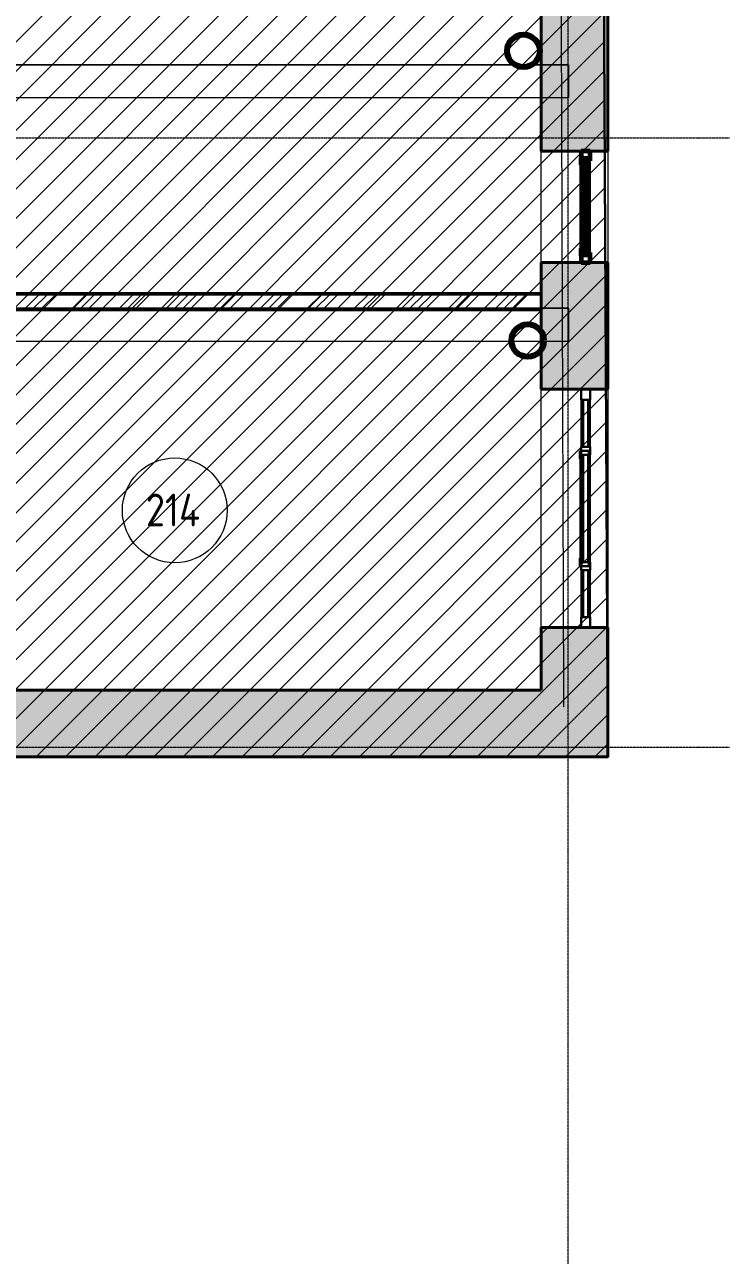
# Model space of a CAD drawing. Header units: millimetres. Extents: x -11886 to 379896, y -8130 to 47743.
# Drawn here: x 159899 to 165281, y 4877 to 14272 of the extents above; entities that cross this region are included whole.
import ezdxf

# ---------------------------------------------------------------- set-up
doc = ezdxf.new("R2010")
doc.units = ezdxf.units.MM
for name, pattern in [('ADSK_Линия сетки', [25, 20, -2.5, 0, -2.5]), ('ADSK_Сверху', [4.5, 3, -1.5]), ('ADSK_Снесено', [4.5, 3, -1.5])]:
    doc.linetypes.add(name, pattern=pattern)
for name, color, linetype, lineweight, true_color in [('_ Окна', 5, 'Continuous', 30, 0x0000ff), ('Витраж', 5, 'Continuous', 18, 0x0000ff), ('Окна', 5, 'Continuous', 18, 0x0000ff), ('Панели витража', 5, 'Continuous', 18, 0x0000ff), ('планы со стояками отопление_dwg', 7, 'Continuous', 9, 0x767676), ('Стены внутренние', 5, 'Continuous', 18, 0x0000ff), ('Стены наружные', 1, 'ADSK_Снесено', 18, 0xff0000), ('Стены штриховка', 5, 'Continuous', 18, 0x0000ff)]:
    doc.layers.add(name, color=color, linetype=linetype, lineweight=lineweight, true_color=true_color)
for name, color, linetype, lineweight in [('Каркас', 7, 'Continuous', 18), ('Марки помещений', 7, 'Continuous', 20), ('Оси', 7, 'Continuous', 9), ('Перекрытие', 7, 'Continuous', 18), ('стояки', 7, 'Continuous', 9)]:
    doc.layers.add(name, color=color, linetype=linetype, lineweight=lineweight)
doc.styles.add('GOST Common_1', font='GOST_Common.ttf', dxfattribs={"width": 0.9, "height": 200})

# ---------------------------------------------------------------- blocks, each defined once
blk = doc.blocks.new('ADSK_БалкаЖБ_Прямоугольная - 250х280мм-848599-02 План 2-го этажа маркировочный')
at = {"layer": 'Каркас', "color": 253, "linetype": 'ADSK_Сверху', "true_color": 0xaaaaaa}
for p, q in [((-3118.3, 125), (-3118.3, -125)), ((-3118.3, 125), (3118.3, 125)), ((3118.3, -125), (3118.3, 125)), ((-3118.3, -125), (3118.3, -125))]:
    blk.add_line(p, q, dxfattribs=at)
at = {"layer": 'Каркас', "color": 253, "linetype": 'ADSK_Сверху', "true_color": 0xb2b2b2}
for p, q in [((-3118.3, -125), (-3118.3, 125)), ((3118.3, 125), (-3118.3, 125)), ((3118.3, 125), (3118.3, -125)), ((-3118.3, -125), (3118.3, -125))]:
    blk.add_line(p, q, dxfattribs=at)
blk = doc.blocks.new('Витраж-тент со смещением вовне - 60мм 30 сдвиг-1466941-02 План 2-го этажа маркировочный')
at = {"layer": '_ Окна', "color": 161, "linetype": 'ADSK_Сверху', "true_color": 0xaaaaff}
for p, q in [((-379, 25), (-379, -45)), ((-379, 25), (-349, 25)), ((-379, -45), (-379, 25)), ((379, 25), (349, 25)), ((379, -45), (379, 25)), ((379, -45), (379, 25)), ((-319, -45), (-379, -45)), ((-319, -35), (-319, -45)), ((319, -35), (319, -45)), ((319, -45), (379, -45))]:
    blk.add_line(p, q, dxfattribs=at)
at = {"layer": 'Окна', "color": 161, "linetype": 'ADSK_Сверху', "true_color": 0xaaaaff}
blk.add_line((-319, -45), (319, -45), dxfattribs=at)
blk = doc.blocks.new('Прямоугольный импост - 70х20_56мм-1425354-02 План 2-го этажа маркировочный')
at = {"layer": 'Витраж', "color": 161, "linetype": 'ADSK_Сверху', "true_color": 0xaaaaff}
for p, q in [((465.8, 2112.1), (395.8, 2112.1)), ((395.8, 2036.1), (395.8, 2112.1)), ((465.8, 2036.1), (465.8, 2112.1)), ((395.8, 1262.1), (395.8, 1338.1)), ((465.8, 1262.1), (465.8, 1338.1)), ((395.8, 1262.1), (465.8, 1262.1))]:
    blk.add_line(p, q, dxfattribs=at)
blk = doc.blocks.new('Прямоугольный импост - 70х20_56мм-1424845-02 План 2-го этажа маркировочный')
at = {"layer": 'Витраж', "color": 161, "linetype": 'ADSK_Сверху', "true_color": 0xaaaaff}
for p, q in [((-76, 35), (0, 35)), ((0, 35), (0, -35)), ((0, -35), (-76, -35))]:
    blk.add_line(p, q, dxfattribs=at)
blk = doc.blocks.new('Прямоугольный импост - 70х20_56мм-1424846-02 План 2-го этажа маркировочный')
at = {"layer": 'Витраж', "color": 161, "linetype": 'ADSK_Сверху', "true_color": 0xaaaaff}
for p, q in [((0, 35), (-76, 35)), ((0, -35), (0, 35)), ((-76, -35), (0, -35))]:
    blk.add_line(p, q, dxfattribs=at)
blk = doc.blocks.new('Прямоугольный импост - 70х60мм-1425356-02 План 2-го этажа маркировочный')
at = {"layer": 'Витраж', "color": 161, "linetype": 'ADSK_Сверху', "true_color": 0xaaaaff}
for p, q in [((465.8, 2036.1), (395.8, 2036.1)), ((395.8, 1338.1), (395.8, 2036.1)), ((465.8, 1338.1), (465.8, 2036.1)), ((395.8, 1338.1), (465.8, 1338.1))]:
    blk.add_line(p, q, dxfattribs=at)
blk = doc.blocks.new('Прямоугольный импост - 70х20_60мм-1225109-02 План 2-го этажа маркировочный')
at = {"layer": 'Витраж', "color": 161, "linetype": 'ADSK_Сверху', "true_color": 0xaaaaff}
for p, q in [((39665.6, 2434.5), (39665.6, 2364.5)), ((39745.6, 2434.5), (39665.6, 2434.5)), ((39745.6, 2364.5), (39665.6, 2364.5)), ((40135.6, 2434.5), (40105.6, 2434.5)), ((40135.6, 2364.5), (40105.6, 2364.5))]:
    blk.add_line(p, q, dxfattribs=at)
blk = doc.blocks.new('Прямоугольный импост - 70х20_60мм-1424711-02 План 2-го этажа маркировочный')
at = {"layer": 'Витраж', "color": 161, "linetype": 'ADSK_Сверху', "true_color": 0xaaaaff}
for p, q in [((-80, 35), (0, 35)), ((0, 35), (0, -35)), ((0, -35), (-80, -35))]:
    blk.add_line(p, q, dxfattribs=at)
blk = doc.blocks.new('Прямоугольный импост - 70х20_60мм-1424712-02 План 2-го этажа маркировочный')
at = {"layer": 'Витраж', "color": 161, "linetype": 'ADSK_Сверху', "true_color": 0xaaaaff}
for p, q in [((0, 35), (-80, 35)), ((0, -35), (0, 35)), ((-80, -35), (0, -35))]:
    blk.add_line(p, q, dxfattribs=at)
blk = doc.blocks.new('Прямоугольный импост - 70х20_60мм-1225111-02 План 2-го этажа маркировочный')
at = {"layer": 'Витраж', "color": 161, "linetype": 'ADSK_Сверху', "true_color": 0xaaaaff}
for p, q in [((40165.6, 2434.5), (40135.6, 2434.5)), ((40165.6, 2364.5), (40135.6, 2364.5)), ((41015.6, 2434.5), (40985.6, 2434.5)), ((41015.6, 2364.5), (40985.6, 2364.5))]:
    blk.add_line(p, q, dxfattribs=at)
blk = doc.blocks.new('Витраж-тент со смещением вовне - 60мм 30 сдвиг-1466942-02 План 2-го этажа маркировочный')
at = {"layer": '_ Окна', "color": 161, "linetype": 'ADSK_Сверху', "true_color": 0xaaaaff}
for p, q in [((-440, 25), (-440, -45)), ((-440, 25), (-410, 25)), ((-440, -45), (-440, 25)), ((440, 25), (410, 25)), ((440, -45), (440, 25)), ((440, -45), (440, 25)), ((-380, -45), (-440, -45)), ((-380, -35), (-380, -45)), ((380, -35), (380, -45)), ((380, -45), (440, -45))]:
    blk.add_line(p, q, dxfattribs=at)
at = {"layer": 'Окна', "color": 161, "linetype": 'ADSK_Сверху', "true_color": 0xaaaaff}
blk.add_line((-380, -45), (380, -45), dxfattribs=at)
blk = doc.blocks.new('Прямоугольный импост - 70х20_60мм-1225113-02 План 2-го этажа маркировочный')
at = {"layer": 'Витраж', "color": 161, "linetype": 'ADSK_Сверху', "true_color": 0xaaaaff}
for p, q in [((41045.6, 2434.5), (41015.6, 2434.5)), ((41045.6, 2364.5), (41015.6, 2364.5)), ((41485.6, 2434.5), (41405.6, 2434.5)), ((41485.6, 2364.5), (41405.6, 2364.5)), ((41485.6, 2364.5), (41485.6, 2434.5))]:
    blk.add_line(p, q, dxfattribs=at)
blk = doc.blocks.new('Прямоугольный импост - 70х60мм-1424709-02 План 2-го этажа маркировочный')
at = {"layer": 'Витраж', "color": 161, "linetype": 'ADSK_Сверху', "true_color": 0xaaaaff}
for p, q in [((-30, 35), (30, 35)), ((30, -35), (-30, -35))]:
    blk.add_line(p, q, dxfattribs=at)
blk = doc.blocks.new('Прямоугольный импост - 70х60мм-1225009-02 План 2-го этажа маркировочный')
at = {"layer": 'Витраж', "color": 161, "linetype": 'ADSK_Сверху', "true_color": 0xaaaaff}
for p, q in [((41045.6, 2434.5), (41045.6, 2364.5)), ((41405.6, 2434.5), (41045.6, 2434.5)), ((41405.6, 2364.5), (41045.6, 2364.5)), ((41405.6, 2364.5), (41405.6, 2434.5))]:
    blk.add_line(p, q, dxfattribs=at)
blk = doc.blocks.new('Прямоугольный импост - 70х60мм-1242018-02 План 2-го этажа маркировочный')
at = {"layer": 'Витраж', "color": 161, "linetype": 'ADSK_Сверху', "true_color": 0xaaaaff}
for p, q in [((40165.6, 2434.5), (40165.6, 2364.5)), ((40985.6, 2434.5), (40165.6, 2434.5)), ((40985.6, 2364.5), (40165.6, 2364.5)), ((40985.6, 2364.5), (40985.6, 2434.5))]:
    blk.add_line(p, q, dxfattribs=at)
blk = doc.blocks.new('Системная панель - _AR_Стекло_40мм_привязка по центру-V191-02 План 2-го этажа маркировочный')
at = {"layer": 'Панели витража', "color": 1, "lineweight": 60, "true_color": 0xff0000}
for p, q in [((349, 20), (-349, 20)), ((-349, 20), (-349, -20)), ((349, -20), (349, 20)), ((-349, -20), (349, -20))]:
    blk.add_line(p, q, dxfattribs=at)
blk = doc.blocks.new('Прямоугольный импост - 70х40_56мм-V53-02 План 2-го этажа маркировочный')
at = {"layer": 'Витраж'}
for p, q in [((-6006, 16950.4), (-6006, 16252.4)), ((-5936, 16950.4), (-5936, 16252.4))]:
    blk.add_line(p, q, dxfattribs=at)
blk = doc.blocks.new('Прямоугольный импост - 70х20_56мм-V192-02 План 2-го этажа маркировочный')
at = {"layer": 'Витраж', "color": 1, "lineweight": 60, "true_color": 0xff0000}
for p, q in [((-76, 35), (0, 35)), ((-76, -35), (-76, 35)), ((0, 35), (0, -35)), ((0, -35), (-76, -35))]:
    blk.add_line(p, q, dxfattribs=at)
blk = doc.blocks.new('Прямоугольный импост - 70х20_56мм-V193-02 План 2-го этажа маркировочный')
at = {"layer": 'Витраж', "color": 1, "lineweight": 60, "true_color": 0xff0000}
for p, q in [((0, 35), (-76, 35)), ((-76, 35), (-76, -35)), ((0, -35), (0, 35)), ((-76, -35), (0, -35))]:
    blk.add_line(p, q, dxfattribs=at)
blk = doc.blocks.new('Системная панель - _AR_Стекло_40мм_привязка по центру-V194-02 План 2-го этажа маркировочный')
at = {"layer": 'Панели витража', "lineweight": 30}
for p, q in [((180, 20), (-180, 20)), ((-180, 20), (-180, -20)), ((180, -20), (180, 20)), ((-180, -20), (180, -20))]:
    blk.add_line(p, q, dxfattribs=at)
blk = doc.blocks.new('Прямоугольный импост - 70х40_60мм-V8-02 План 2-го этажа маркировочный')
at = {"layer": 'Витраж'}
for p, q in [((41045.6, 2434.5), (41405.6, 2434.5)), ((41045.6, 2364.5), (41405.6, 2364.5))]:
    blk.add_line(p, q, dxfattribs=at)
blk = doc.blocks.new('Прямоугольный импост - 70х20_60мм-V195-02 План 2-го этажа маркировочный')
at = {"layer": 'Витраж', "lineweight": 30}
for p, q in [((-80, 35), (0, 35)), ((-80, -35), (-80, 35)), ((0, 35), (0, -35)), ((0, -35), (-80, -35))]:
    blk.add_line(p, q, dxfattribs=at)
blk = doc.blocks.new('Прямоугольный импост - 70х20_60мм-V196-02 План 2-го этажа маркировочный')
at = {"layer": 'Витраж', "lineweight": 30}
for p, q in [((0, 35), (-80, 35)), ((-80, 35), (-80, -35)), ((0, -35), (0, 35)), ((-80, -35), (0, -35))]:
    blk.add_line(p, q, dxfattribs=at)
blk = doc.blocks.new('Прямоугольный импост - 70х40_60мм-V45-02 План 2-го этажа маркировочный')
at = {"layer": 'Витраж'}
for p, q in [((-6006, 11432.9), (-6006, 11072.9)), ((-5936, 11432.9), (-5936, 11072.9))]:
    blk.add_line(p, q, dxfattribs=at)
blk = doc.blocks.new('Системная панель - _AR_Стекло_40мм_привязка по центру-V197-02 План 2-го этажа маркировочный')
at = {"layer": 'Панели витража', "lineweight": 30}
for p, q in [((410, 20), (-410, 20)), ((-410, 20), (-410, -20)), ((410, -20), (410, 20)), ((-410, -20), (410, -20))]:
    blk.add_line(p, q, dxfattribs=at)
blk = doc.blocks.new('Прямоугольный импост - 70х40_60мм-1229822-02 План 2-го этажа маркировочный')
at = {"layer": 'Витраж'}
for p, q in [((40165.6, 2434.5), (40985.6, 2434.5)), ((40165.6, 2364.5), (40985.6, 2364.5))]:
    blk.add_line(p, q, dxfattribs=at)
blk = doc.blocks.new('Прямоугольный импост - 70х60мм-V198-02 План 2-го этажа маркировочный')
at = {"layer": 'Витраж', "lineweight": 30}
for p, q in [((-30, 35), (30, 35)), ((-30, -35), (-30, 35)), ((30, 35), (30, -35)), ((30, -35), (-30, -35))]:
    blk.add_line(p, q, dxfattribs=at)
blk = doc.blocks.new('планы со стояками отопление_dwg-1484427-02 План 2-го этажа маркировочный')
at = {"layer": 'стояки', "color": 246, "lineweight": 80, "true_color": 0x7f001f}
for centre in [(228825.5, 252477.8), (228857.7, 250266.7)]:
    blk.add_circle(centre, 124.3, dxfattribs=at)
blk = doc.blocks.new('ADSK_Марка_Помещение_ОдноЗначение - Номер-247393-02 План 2-го этажа маркировочный')
at = {"layer": 'Марки помещений'}
blk.add_circle((0, 0), 4, dxfattribs=at)

msp = doc.modelspace()

# ---------------------------------------------------------------- hatches: boundary and pattern name
at = {"lineweight": 13, "true_color": 0x636466, "transparency": 33554559}
h = msp.add_hatch(dxfattribs=at)
h.set_pattern_fill('ANSI31', color=251, scale=50)
h.set_pattern_definition([(45, (108139.4, 85026.59), (-112.2532, 112.2532), [])])
h.paths.add_polyline_path([(158072.8, 8682.3), (164353.35, 8682.3), (164172.02, 43909.21), (154172.61, 43909.21), (154172.61, 21084.06), (154859.25, 21054.57), (154861.07, 11328.12), (108910.53, 11328.12), (108910.53, 8679.25), (108429.9, 8679.25), (108429.9, 456.79), (116412.4, 422.02), (116412.4, 2336.48), (127112.04, 2336.48), (127112.04, -2582.57), (139475.8, -2582.57), (139475.8, 2335.74), (150176.33, 2256.79), (150176.33, 300.23), (158072.8, 300.23)])
at = {"layer": 'Стены внутренние', "lineweight": 9}
h = msp.add_hatch(dxfattribs=at)
h.set_pattern_fill('FP_1', color=256, style=0, pattern_type=2)
h.set_pattern_definition([(45, (108139.4, 150), (-179.6051, 179.6051), []), (45, (108202.9, 150), (0, 359.2102), []), (45, (108075.9, 150), (0, 359.2102), [])])
h.paths.add_polyline_path([(157903.84, 12106.79), (163843.35, 12106.79), (163843.35, 12206.79), (157903, 12206.79)])
at = {"layer": 'Стены наружные', "linetype": 'Continuous', "true_color": 0xc0c0c0}
h = msp.add_hatch(color=9, dxfattribs=at)
h.paths.add_polyline_path([(164353.35, 9192.3), (164353.35, 9668.55), (163843.35, 9668.55), (163843.35, 9192.3), (163982.97, 9192.3)])
h.paths.add_polyline_path([(164353.35, 11488.55), (164353.35, 12457.19), (163843.35, 12457.19), (163843.35, 11488.55), (163982.97, 11488.55)])
h.paths.add_polyline_path([(163843.35, 13307.19), (164353.35, 13307.19), (164353.35, 14348.22), (163843.35, 14348.22)])
h.paths.add_polyline_path([(163960.99, 15198.22), (164353.35, 15198.22), (164353.35, 16171.2), (163843.35, 16171.2), (163843.35, 15198.22)])
h.paths.add_polyline_path([(163843.35, 17021.2), (164353.35, 17021.2), (164353.35, 18049.21), (163843.35, 18049.21)])
h.paths.add_polyline_path([(164353.35, 19869.21), (164353.35, 21011.19), (163843.35, 21013.54), (163843.35, 19869.21), (164324.86, 19869.21)])
msp.add_hatch(color=9, dxfattribs=at).paths.add_polyline_path([(158072.8, 8682.3), (164353.35, 8682.3), (164353.35, 9192.3), (158072.8, 9192.3), (158072.8, 9075.75)])

# ---------------------------------------------------------------- linework, layer by layer
at = {"color": 251, "lineweight": 30, "true_color": 0x636466}
msp.add_lwpolyline([(154172.61, 21084.06), (154172.61, 43909.21), (164172.02, 43909.21), (164353.35, 8682.3), (158072.8, 8682.3), (158072.8, 300.23), (150176.33, 300.23), (150176.33, 2256.79), (139375.37, 2336.48), (139475.8, 2335.74), (139475.8, -2582.57), (127112.04, -2582.57), (127112.04, 2336.48), (116412.4, 2336.48), (116412.4, 422.02), (108429.9, 456.79), (108429.9, 8679.25)], dxfattribs=at)
at = {"layer": 'Каркас', "color": 253, "linetype": 'ADSK_Сверху', "true_color": 0xb2b2b2}
for p, q in [((164051.37, 12106.22), (157808.36, 12106.22)), ((164051.37, 12106.22), (164051.37, 11856.22)), ((157808.36, 11856.22), (164051.37, 11856.22))]:
    msp.add_line(p, q, dxfattribs=at)
at = {"layer": 'Каркас', "color": 253, "linetype": 'ADSK_Сверху', "true_color": 0xaaaaaa}
for p, q in [((157808.36, 12106.22), (164051.37, 12106.22)), ((164051.37, 11856.22), (164051.37, 12106.22)), ((157808.36, 11856.22), (164051.37, 11856.22))]:
    msp.add_line(p, q, dxfattribs=at)
at = {"layer": 'Оси', "linetype": 'ADSK_Линия сетки'}
for p, q in [((164049.31, -4834.79), (164049.31, 44684.79)), ((97053.17, 13406.79), (165281.12, 13406.79)), ((97053.17, 8756.79), (165281.12, 8756.79))]:
    msp.add_line(p, q, dxfattribs=at)
at = {"layer": 'Перекрытие', "color": 9, "linetype": 'ADSK_Сверху', "true_color": 0xaad4d4}
for p, q in [((163991.13, 15814.6), (164005.01, 11856.22)), ((164005.01, 11856.22), (164014.8, 9060.65))]:
    msp.add_line(p, q, dxfattribs=at)
at = {"layer": 'Стены внутренние', "color": 18, "lineweight": 40, "true_color": 0x000000}
for p, q in [((163843.35, 12218.79), (157902.9, 12218.79)), ((163843.35, 12096.79), (163843.35, 12216.79)), ((157903.94, 12094.79), (163843.35, 12094.79))]:
    msp.add_line(p, q, dxfattribs=at)
at = {"layer": 'Стены наружные', "color": 18, "linetype": 'Continuous', "lineweight": 40, "true_color": 0x000000}
for p, q in [((163843.35, 14348.22), (163843.35, 13307.19)), ((164353.35, 13307.19), (164353.35, 14348.22)), ((163843.35, 13307.19), (164353.35, 13307.19)), ((164353.35, 12457.19), (163843.35, 12457.19)), ((163843.35, 12457.19), (163843.35, 12218.79)), ((164353.35, 11488.55), (164353.35, 12457.19)), ((163843.35, 12094.79), (163843.35, 11488.55)), ((163843.35, 11488.55), (164353.35, 11488.55)), ((164353.35, 9668.55), (163843.35, 9668.55)), ((163843.35, 9668.55), (163843.35, 9192.3)), ((164353.35, 8682.3), (164353.35, 9668.55)), ((163843.35, 9192.3), (157928.32, 9192.3)), ((158072.8, 8682.3), (164353.35, 8682.3))]:
    msp.add_line(p, q, dxfattribs=at)
at = {"layer": 'Стены наружные', "color": 18, "linetype": 'Continuous', "true_color": 0x000000}
for p, q in [((163843.35, 12457.19), (163843.35, 13307.19)), ((164353.35, 13307.19), (164353.35, 12457.19)), ((163843.35, 9668.55), (163843.35, 11488.55)), ((164353.35, 11488.55), (164353.35, 9668.55))]:
    msp.add_line(p, q, dxfattribs=at)
at = {"layer": 'Стены штриховка'}
for p, q in [((163843.35, 12216.79), (157902.92, 12216.79)), ((163843.35, 12216.79), (163843.35, 12218.79)), ((163843.35, 12206.79), (157903, 12206.79)), ((163843.35, 12106.79), (157903.84, 12106.79)), ((163843.35, 12096.79), (157903.92, 12096.79)), ((163843.35, 12094.79), (163843.35, 12096.79))]:
    msp.add_line(p, q, dxfattribs=at)

# ---------------------------------------------------------------- block references
at = {"layer": '_ Окна', "color": 161, "linetype": 'ADSK_Сверху', "true_color": 0xaaaaff}
for name, p, rotation in [('Витраж-тент со смещением вовне - 60мм 30 сдвиг-1466941-02 План 2-го этажа маркировочный', (164183.35, 12882.19), 270.0000000000003), ('Витраж-тент со смещением вовне - 60мм 30 сдвиг-1466942-02 План 2-го этажа маркировочный', (164183.35, 10578.55), 270.0000000000002)]:
    msp.add_blockref(name, p, dxfattribs=dict(at, rotation=rotation))
at = {"layer": 'Витраж', "color": 161, "linetype": 'ADSK_Сверху', "true_color": 0xaaaaff}
for name, p, rotation in [('Прямоугольный импост - 70х20_56мм-1425354-02 План 2-го этажа маркировочный', (164614.14, 14569.3), 180), ('Прямоугольный импост - 70х20_56мм-1424846-02 План 2-го этажа маркировочный', (164183.35, 13307.19), 90.00000000000031), ('Прямоугольный импост - 70х60мм-1425356-02 План 2-го этажа маркировочный', (164614.14, 14569.3), 180), ('Прямоугольный импост - 70х20_60мм-1424712-02 План 2-го этажа маркировочный', (164183.35, 11488.55), 90.00000000000024), ('Прямоугольный импост - 70х20_60мм-1225113-02 План 2-го этажа маркировочный', (166582.85, -29997.07), 90), ('Прямоугольный импост - 70х60мм-1225009-02 План 2-го этажа маркировочный', (166582.85, -29997.07), 90), ('Прямоугольный импост - 70х20_60мм-1225111-02 План 2-го этажа маркировочный', (166582.85, -29997.07), 90.00000000000058), ('Прямоугольный импост - 70х60мм-1242018-02 План 2-го этажа маркировочный', (166582.85, -29997.07), 90.00000000000058), ('Прямоугольный импост - 70х20_60мм-1225109-02 План 2-го этажа маркировочный', (166582.85, -29997.07), 90), ('Прямоугольный импост - 70х60мм-1225009-02 План 2-го этажа маркировочный', (166582.85, -31297.07), 90)]:
    msp.add_blockref(name, p, dxfattribs=dict(at, rotation=rotation))
at = {"layer": 'Витраж'}
for name, p, rotation in [('Прямоугольный импост - 70х20_56мм-V193-02 План 2-го этажа маркировочный', (164183.35, 13307.19), 90.00000000000031), ('Прямоугольный импост - 70х40_56мм-V53-02 План 2-го этажа маркировочный', (158212.31, 29483.58), 180), ('Прямоугольный импост - 70х20_60мм-V196-02 План 2-го этажа маркировочный', (164183.35, 11488.55), 90.00000000000024), ('Прямоугольный импост - 70х40_60мм-V8-02 План 2-го этажа маркировочный', (166582.85, -29997.07), 90), ('Прямоугольный импост - 70х40_60мм-1229822-02 План 2-го этажа маркировочный', (166582.85, -29997.07), 90.00000000000058), ('Прямоугольный импост - 70х40_60мм-V45-02 План 2-го этажа маркировочный', (158212.31, 21181.43), 180)]:
    msp.add_blockref(name, p, dxfattribs=dict(at, rotation=rotation))
at = {"layer": 'Витраж', "color": 161, "linetype": 'ADSK_Сверху', "true_color": 0xaaaaff, "extrusion": (0, 0, -1), "rotation": 269.9999999999997}
for name, p in [('Прямоугольный импост - 70х20_56мм-1424845-02 План 2-го этажа маркировочный', (-164183.35, 12457.19)), ('Прямоугольный импост - 70х60мм-1424709-02 План 2-го этажа маркировочный', (-164183.35, 11018.55)), ('Прямоугольный импост - 70х60мм-1424709-02 План 2-го этажа маркировочный', (-164183.35, 10138.55)), ('Прямоугольный импост - 70х20_60мм-1424711-02 План 2-го этажа маркировочный', (-164183.35, 9668.55))]:
    msp.add_blockref(name, p, dxfattribs=at)
at = {"layer": 'Витраж', "extrusion": (0, 0, -1), "rotation": 269.9999999999997}
for name, p in [('Прямоугольный импост - 70х20_56мм-V192-02 План 2-го этажа маркировочный', (-164183.35, 12457.19)), ('Прямоугольный импост - 70х60мм-V198-02 План 2-го этажа маркировочный', (-164183.35, 11018.55)), ('Прямоугольный импост - 70х60мм-V198-02 План 2-го этажа маркировочный', (-164183.35, 10138.55)), ('Прямоугольный импост - 70х20_60мм-V195-02 План 2-го этажа маркировочный', (-164183.35, 9668.55))]:
    msp.add_blockref(name, p, dxfattribs=at)
at = {"layer": 'Каркас', "color": 253, "linetype": 'ADSK_Сверху', "true_color": 0xaaaaaa}
msp.add_blockref('ADSK_БалкаЖБ_Прямоугольная - 250х280мм-848599-02 План 2-го этажа маркировочный', (160933.06, 13841.16), dxfattribs=at)
at = {"layer": 'Марки помещений', "xscale": 99.99999999999993, "yscale": 99.99999999999993, "zscale": 99.99999999999993}
msp.add_blockref('ADSK_Марка_Помещение_ОдноЗначение - Номер-247393-02 План 2-го этажа маркировочный', (161045.82, 10564.03), dxfattribs=at)
at = {"layer": 'Панели витража'}
for name, p, rotation in [('Системная панель - _AR_Стекло_40мм_привязка по центру-V191-02 План 2-го этажа маркировочный', (164183.35, 12882.19), 270.0000000000003), ('Системная панель - _AR_Стекло_40мм_привязка по центру-V194-02 План 2-го этажа маркировочный', (164183.35, 11228.55), 270.0000000000002), ('Системная панель - _AR_Стекло_40мм_привязка по центру-V197-02 План 2-го этажа маркировочный', (164183.35, 10578.55), 270.0000000000002), ('Системная панель - _AR_Стекло_40мм_привязка по центру-V194-02 План 2-го этажа маркировочный', (164183.35, 9928.55), 270.0000000000002)]:
    msp.add_blockref(name, p, dxfattribs=dict(at, rotation=rotation))
at = {"layer": 'планы со стояками отопление_dwg', "color": 6, "true_color": 0xff00ff}
msp.add_blockref('планы со стояками отопление_dwg-1484427-02 План 2-го этажа маркировочный', (-65116.64, -238406.38), dxfattribs=at)

# ---------------------------------------------------------------- texts
at = {"layer": 'Марки помещений', "lineweight": 9, "insert": (160824.86, 10691.76), "char_height": 250, "width": 548.3542, "attachment_point": 1, "style": 'GOST Common_1'}
msp.add_mtext('214', dxfattribs=at)

doc.saveas('drawing.dxf')
